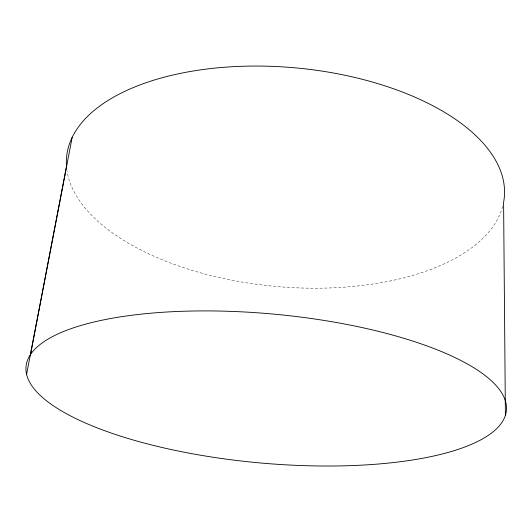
<?xml version="1.0" encoding="UTF-8"?>
<svg xmlns="http://www.w3.org/2000/svg" width="532" height="532" viewBox="0 0 532 532"><rect width="100%" height="100%" fill="white"/><g stroke="black" fill="none" stroke-linecap="round" stroke-linejoin="round"><path stroke-width="0.4" stroke-dasharray="2.66 2" d="M502.7 206.25A219.782 109.732 5.2 0 1 280.111 286.808A219.782 109.732 5.2 0 1 67.072 171.218"/><path stroke-width="0.8" d="M26.6 374.342L66.507 166.423A219.782 109.732 5.2 0 1 291.549 67.524A219.782 109.732 5.2 0 1 503.591 202.34L505.4 415.293A241.176 74.719 5.2 0 1 126.749 438.075A241.176 74.719 5.2 0 1 166.503 312.031A241.176 74.719 5.2 0 1 505.4 415.293M30.504 354.531L72.172 137.369"/></g></svg>
